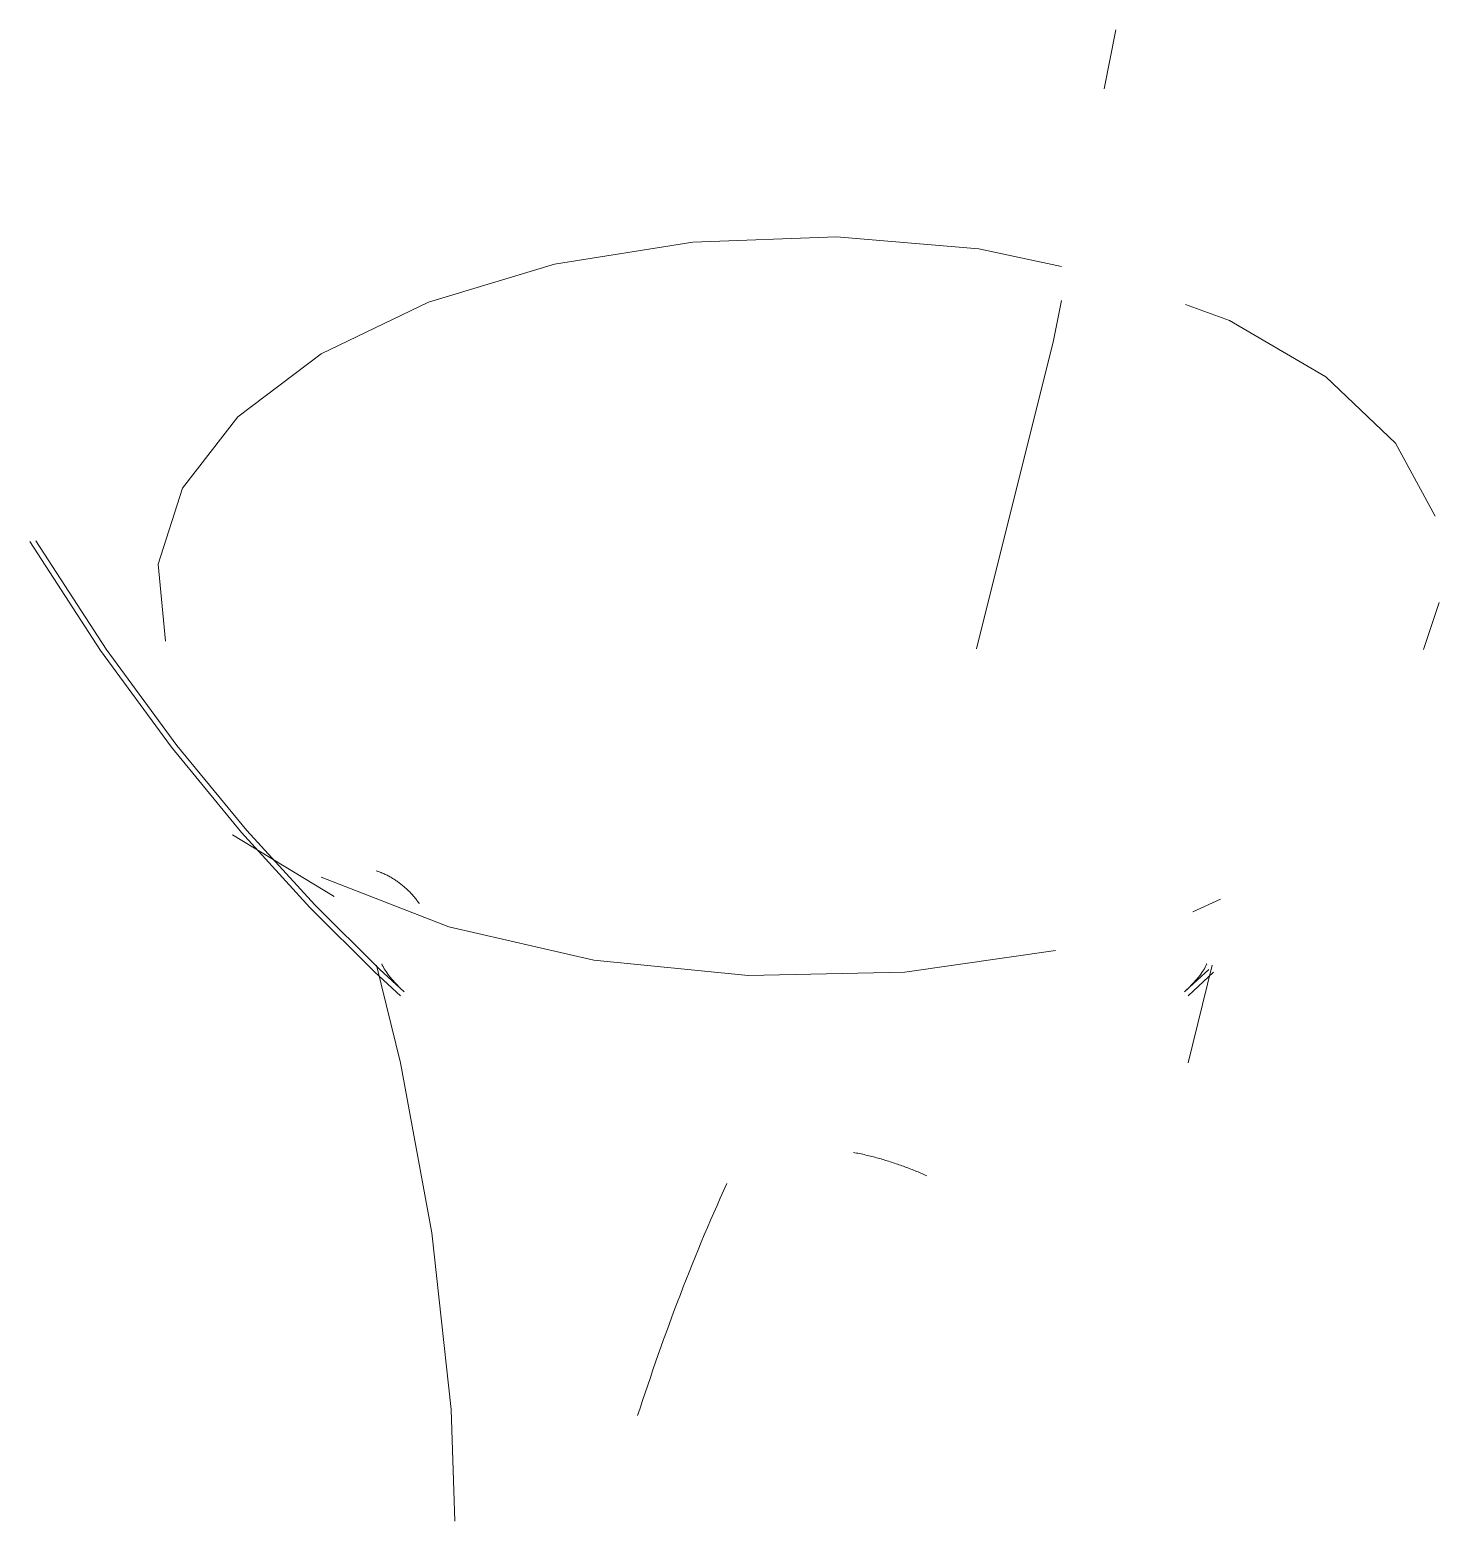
# Model space of a CAD drawing. Header units: inches. Extents: x 27328 to 120839, y -4075 to 4147.
# Drawn here: x 120822.42 to 120838.76, y -2354.64 to -2337.35 of the extents above; entities that cross this region are included whole.
import ezdxf

# ---------------------------------------------------------------- set-up
doc = ezdxf.new("R2010")
doc.units = ezdxf.units.IN
doc.header["$MEASUREMENT"] = 0
doc.layers.add('Q-SPCQ', color=91, linetype='Continuous', lineweight=9)

# ---------------------------------------------------------------- blocks, each defined once
blk = doc.blocks.new('FP_141-Axon - Looking South West')
at = {"layer": 'Q-SPCQ'}
for p, q in [((-32984.414, -2349.328), (-32984.136, -2348.196)), ((-32989.761, -2350.726), (-32989.799, -2350.811)), ((-32989.838, -2350.896), (-32989.876, -2350.981)), ((-32989.799, -2350.811), (-32989.838, -2350.896)), ((-32989.913, -2351.067), (-32989.95, -2351.152)), ((-32989.876, -2350.981), (-32989.913, -2351.067)), ((-32989.987, -2351.238), (-32990.023, -2351.323)), ((-32989.95, -2351.152), (-32989.987, -2351.238)), ((-32990.059, -2351.409), (-32990.095, -2351.495)), ((-32990.023, -2351.323), (-32990.059, -2351.409)), ((-32990.13, -2351.581), (-32990.165, -2351.667)), ((-32990.095, -2351.495), (-32990.13, -2351.581)), ((-32990.199, -2351.754), (-32990.233, -2351.84)), ((-32990.165, -2351.667), (-32990.199, -2351.754)), ((-32990.267, -2351.927), (-32990.301, -2352.014)), ((-32990.233, -2351.84), (-32990.267, -2351.927)), ((-32990.334, -2352.1), (-32990.367, -2352.187)), ((-32990.301, -2352.014), (-32990.334, -2352.1)), ((-32990.399, -2352.274), (-32990.431, -2352.362)), ((-32990.367, -2352.187), (-32990.399, -2352.274)), ((-32990.463, -2352.449), (-32990.495, -2352.537)), ((-32990.431, -2352.362), (-32990.463, -2352.449)), ((-32990.526, -2352.624), (-32990.557, -2352.712)), ((-32990.495, -2352.537), (-32990.526, -2352.624)), ((-32990.588, -2352.8), (-32990.619, -2352.888)), ((-32990.557, -2352.712), (-32990.588, -2352.8)), ((-32990.649, -2352.976), (-32990.679, -2353.065)), ((-32990.619, -2352.888), (-32990.649, -2352.976)), ((-32990.709, -2353.153), (-32990.738, -2353.242)), ((-32990.679, -2353.065), (-32990.709, -2353.153)), ((-32990.768, -2353.331), (-32990.797, -2353.419)), ((-32990.738, -2353.242), (-32990.768, -2353.331))]:
    blk.add_line(p, q, dxfattribs=at)
blk = doc.blocks.new('FP_142-Axon - Looking South West')
at = {"layer": 'Q-SPCQ'}
blk.add_polyline3d([(-32992.915, -2354.643, 0), (-32992.958, -2353.349, 0), (-32993.181, -2351.301, 0), (-32993.545, -2349.328, 0), (-32993.823, -2348.196, 0)], dxfattribs=at)
blk = doc.blocks.new('FP_143-Axon - Looking South West')
at = {"layer": 'Q-SPCQ'}
blk.add_polyline3d([(-32984.196, -2348.18, 0), (-32984.198, -2348.184, 0), (-32984.202, -2348.194, 0), (-32984.21, -2348.212, 0), (-32984.224, -2348.238, 0), (-32984.245, -2348.271, 0), (-32984.274, -2348.311, 0), (-32984.311, -2348.357, 0), (-32984.357, -2348.409, 0), (-32984.414, -2348.466, 0), (-32984.456, -2348.506, 0)], dxfattribs=at)
blk = doc.blocks.new('FP_144-Axon - Looking South West')
at = {"layer": 'Q-SPCQ'}
for p, q in [((-32993.828, -2347.102), (-32993.816, -2347.106)), ((-32993.816, -2347.106), (-32993.804, -2347.11)), ((-32993.804, -2347.11), (-32993.792, -2347.114)), ((-32993.792, -2347.114), (-32993.781, -2347.119)), ((-32993.781, -2347.119), (-32993.769, -2347.123)), ((-32993.769, -2347.123), (-32993.758, -2347.128)), ((-32993.758, -2347.128), (-32993.747, -2347.133)), ((-32993.747, -2347.133), (-32993.735, -2347.138)), ((-32993.735, -2347.138), (-32993.724, -2347.143)), ((-32993.724, -2347.143), (-32993.713, -2347.149)), ((-32993.713, -2347.149), (-32993.702, -2347.154)), ((-32993.702, -2347.154), (-32993.691, -2347.16)), ((-32993.691, -2347.16), (-32993.68, -2347.165)), ((-32993.68, -2347.165), (-32993.669, -2347.171)), ((-32993.669, -2347.171), (-32993.659, -2347.177)), ((-32993.659, -2347.177), (-32993.648, -2347.183)), ((-32993.648, -2347.183), (-32993.637, -2347.19)), ((-32993.637, -2347.19), (-32993.627, -2347.196)), ((-32993.627, -2347.196), (-32993.617, -2347.203)), ((-32993.617, -2347.203), (-32993.606, -2347.209)), ((-32993.606, -2347.209), (-32993.596, -2347.216)), ((-32993.596, -2347.216), (-32993.586, -2347.223)), ((-32993.586, -2347.223), (-32993.576, -2347.23)), ((-32993.576, -2347.23), (-32993.566, -2347.237)), ((-32993.566, -2347.237), (-32993.557, -2347.244)), ((-32993.557, -2347.244), (-32993.547, -2347.252)), ((-32993.547, -2347.252), (-32993.537, -2347.259)), ((-32993.537, -2347.259), (-32993.528, -2347.267)), ((-32993.528, -2347.267), (-32993.519, -2347.274)), ((-32993.519, -2347.274), (-32993.509, -2347.282)), ((-32993.509, -2347.282), (-32993.5, -2347.29)), ((-32993.5, -2347.29), (-32993.491, -2347.298)), ((-32993.491, -2347.298), (-32993.482, -2347.306)), ((-32993.482, -2347.306), (-32993.473, -2347.314)), ((-32993.473, -2347.314), (-32993.465, -2347.322)), ((-32993.465, -2347.322), (-32993.456, -2347.33)), ((-32993.456, -2347.33), (-32993.448, -2347.339)), ((-32993.448, -2347.339), (-32993.439, -2347.347)), ((-32993.439, -2347.347), (-32993.431, -2347.356)), ((-32993.431, -2347.356), (-32993.423, -2347.365)), ((-32993.423, -2347.365), (-32993.415, -2347.373)), ((-32993.415, -2347.373), (-32993.407, -2347.382)), ((-32993.407, -2347.382), (-32993.399, -2347.391)), ((-32993.399, -2347.391), (-32993.392, -2347.4)), ((-32993.392, -2347.4), (-32993.384, -2347.409)), ((-32993.384, -2347.409), (-32993.377, -2347.418)), ((-32993.377, -2347.418), (-32993.369, -2347.427)), ((-32993.369, -2347.427), (-32993.362, -2347.436)), ((-32993.362, -2347.436), (-32993.355, -2347.446)), ((-32993.355, -2347.446), (-32993.348, -2347.455)), ((-32993.348, -2347.455), (-32993.341, -2347.464)), ((-32993.341, -2347.464), (-32993.335, -2347.474)), ((-32993.335, -2347.474), (-32993.328, -2347.483)), ((-32993.763, -2348.18), (-32993.762, -2348.184))]:
    blk.add_line(p, q, dxfattribs=at)
blk.add_polyline3d([(-32993.762, -2348.184, 0), (-32993.757, -2348.194, 0), (-32993.749, -2348.212, 0), (-32993.735, -2348.238, 0), (-32993.714, -2348.271, 0), (-32993.686, -2348.311, 0), (-32993.648, -2348.357, 0), (-32993.602, -2348.409, 0), (-32993.546, -2348.466, 0), (-32993.504, -2348.506, 0)], dxfattribs=at)
blk = doc.blocks.new('FP_145-Axon - Looking South West')
at = {"layer": 'Q-SPCQ'}
for p, q in [((-32983.932, -2340.722), (-32982.817, -2341.375)), ((-32982.817, -2341.375), (-32982.01, -2342.143)), ((-32982.01, -2342.143), (-32981.55, -2342.989)), ((-32981.502, -2343.989), (-32981.683, -2344.535)), ((-32984.174, -2348.245), (-32984.443, -2348.494))]:
    blk.add_line(p, q, dxfattribs=at)
blk = doc.blocks.new('FP_146-Axon - Looking South West')
at = {"layer": 'Q-SPCQ'}
for p, q in [((-32985.251, -2337.35), (-32985.388, -2338.034)), ((-32991.762, -2340.068), (-32990.157, -2339.812)), ((-32990.157, -2339.812), (-32988.489, -2339.752)), ((-32988.489, -2339.752), (-32986.841, -2339.889)), ((-32986.841, -2339.889), (-32985.882, -2340.094)), ((-32993.223, -2340.507), (-32991.762, -2340.068)), ((-32994.467, -2341.107), (-32993.223, -2340.507)), ((-32985.882, -2340.489), (-32985.975, -2340.952)), ((-32984.443, -2340.534), (-32983.932, -2340.722)), ((-32985.975, -2340.952), (-32986.868, -2344.528)), ((-32995.434, -2341.839), (-32994.467, -2341.107)), ((-32996.074, -2342.665), (-32995.434, -2341.839)), ((-32996.358, -2343.546), (-32996.074, -2342.665)), ((-32996.271, -2344.437), (-32996.358, -2343.546))]:
    blk.add_line(p, q, dxfattribs=at)
blk.add_polyline3d([(-32997.776, -2343.275, 0), (-32996.96, -2344.532, 0), (-32996.138, -2345.65, 0), (-32995.328, -2346.635, 0), (-32994.54, -2347.497, 0), (-32993.785, -2348.245, 0), (-32993.504, -2348.506, 0)], dxfattribs=at)
blk = doc.blocks.new('FP_147-Axon - Looking South West')
at = {"layer": 'Q-SPCQ'}
for p, q in [((-32992.986, -2347.751), (-32994.467, -2347.176)), ((-32984.038, -2347.43), (-32984.357, -2347.577)), ((-32991.306, -2348.137), (-32992.986, -2347.751)), ((-32989.514, -2348.315), (-32991.306, -2348.137)), ((-32985.95, -2348.027), (-32987.698, -2348.278)), ((-32987.698, -2348.278), (-32989.514, -2348.315)), ((-32984.118, -2348.277), (-32984.413, -2348.552))]:
    blk.add_line(p, q, dxfattribs=at)
blk = doc.blocks.new('FP_148-Axon - Looking South West')
at = {"layer": 'Q-SPCQ'}
blk.add_line((-32994.317, -2347.4), (-32995.493, -2346.683), dxfattribs=at)
blk.add_polyline3d([(-32997.844, -2343.282, 0), (-32997.026, -2344.546, 0), (-32996.203, -2345.669, 0), (-32995.39, -2346.659, 0), (-32994.599, -2347.526, 0), (-32993.842, -2348.277, 0), (-32993.546, -2348.552, 0)], dxfattribs=at)
blk = doc.blocks.new('FP_149-Axon - Looking South West')
at = {"layer": 'Q-SPCQ'}
for p, q in [((-32988.295, -2350.367), (-32988.277, -2350.37)), ((-32988.277, -2350.37), (-32988.259, -2350.374)), ((-32988.259, -2350.374), (-32988.241, -2350.377)), ((-32988.241, -2350.377), (-32988.222, -2350.381)), ((-32988.222, -2350.381), (-32988.204, -2350.385)), ((-32988.204, -2350.385), (-32988.186, -2350.389)), ((-32988.186, -2350.389), (-32988.168, -2350.393)), ((-32988.168, -2350.393), (-32988.15, -2350.397)), ((-32988.15, -2350.397), (-32988.132, -2350.401)), ((-32988.132, -2350.401), (-32988.114, -2350.406)), ((-32988.114, -2350.406), (-32988.097, -2350.41)), ((-32988.097, -2350.41), (-32988.079, -2350.414)), ((-32988.079, -2350.414), (-32988.061, -2350.419)), ((-32988.061, -2350.419), (-32988.044, -2350.424)), ((-32988.044, -2350.424), (-32988.026, -2350.428)), ((-32988.026, -2350.428), (-32988.008, -2350.433)), ((-32988.008, -2350.433), (-32987.991, -2350.438)), ((-32987.991, -2350.438), (-32987.973, -2350.443)), ((-32987.973, -2350.443), (-32987.956, -2350.448)), ((-32987.956, -2350.448), (-32987.938, -2350.453)), ((-32987.938, -2350.453), (-32987.921, -2350.459)), ((-32987.921, -2350.459), (-32987.904, -2350.464)), ((-32987.904, -2350.464), (-32987.886, -2350.47)), ((-32987.886, -2350.47), (-32987.869, -2350.475)), ((-32987.869, -2350.475), (-32987.852, -2350.481)), ((-32987.852, -2350.481), (-32987.834, -2350.486)), ((-32987.834, -2350.486), (-32987.817, -2350.492)), ((-32987.817, -2350.492), (-32987.8, -2350.498)), ((-32987.8, -2350.498), (-32987.783, -2350.504)), ((-32987.783, -2350.504), (-32987.766, -2350.51)), ((-32987.766, -2350.51), (-32987.749, -2350.516)), ((-32987.749, -2350.516), (-32987.732, -2350.522)), ((-32987.732, -2350.522), (-32987.715, -2350.528)), ((-32987.715, -2350.528), (-32987.698, -2350.534)), ((-32987.698, -2350.534), (-32987.681, -2350.541)), ((-32987.681, -2350.541), (-32987.664, -2350.547)), ((-32987.664, -2350.547), (-32987.647, -2350.554)), ((-32987.647, -2350.554), (-32987.63, -2350.56)), ((-32987.63, -2350.56), (-32987.613, -2350.567)), ((-32987.613, -2350.567), (-32987.596, -2350.574)), ((-32987.596, -2350.574), (-32987.579, -2350.58)), ((-32987.579, -2350.58), (-32987.562, -2350.587)), ((-32987.562, -2350.587), (-32987.545, -2350.594)), ((-32987.545, -2350.594), (-32987.528, -2350.601)), ((-32987.528, -2350.601), (-32987.511, -2350.608)), ((-32987.511, -2350.608), (-32987.494, -2350.615)), ((-32987.494, -2350.615), (-32987.478, -2350.623)), ((-32987.478, -2350.623), (-32987.461, -2350.63)), ((-32987.461, -2350.63), (-32987.444, -2350.637))]:
    blk.add_line(p, q, dxfattribs=at)
blk = doc.blocks.new('Basketball_Backstop-Performance_Sports_Systems-3103-Ceiling_Hung - 27_-0_ to 27_-11 7_8_-706978-Axon - Looking South West')
at = {"layer": 'Q-SPCQ'}
for name in ['FP_146-Axon - Looking South West', 'FP_145-Axon - Looking South West', 'FP_148-Axon - Looking South West', 'FP_144-Axon - Looking South West', 'FP_147-Axon - Looking South West', 'FP_143-Axon - Looking South West', 'FP_142-Axon - Looking South West', 'FP_141-Axon - Looking South West', 'FP_149-Axon - Looking South West']:
    blk.add_blockref(name, (76910.132, 0), dxfattribs=at)

msp = doc.modelspace()

# ---------------------------------------------------------------- block references
at = {"layer": 'Q-SPCQ'}
msp.add_blockref('Basketball_Backstop-Performance_Sports_Systems-3103-Ceiling_Hung - 27_-0_ to 27_-11 7_8_-706978-Axon - Looking South West', (76910.132, 0), dxfattribs=at)

doc.saveas('drawing.dxf')
